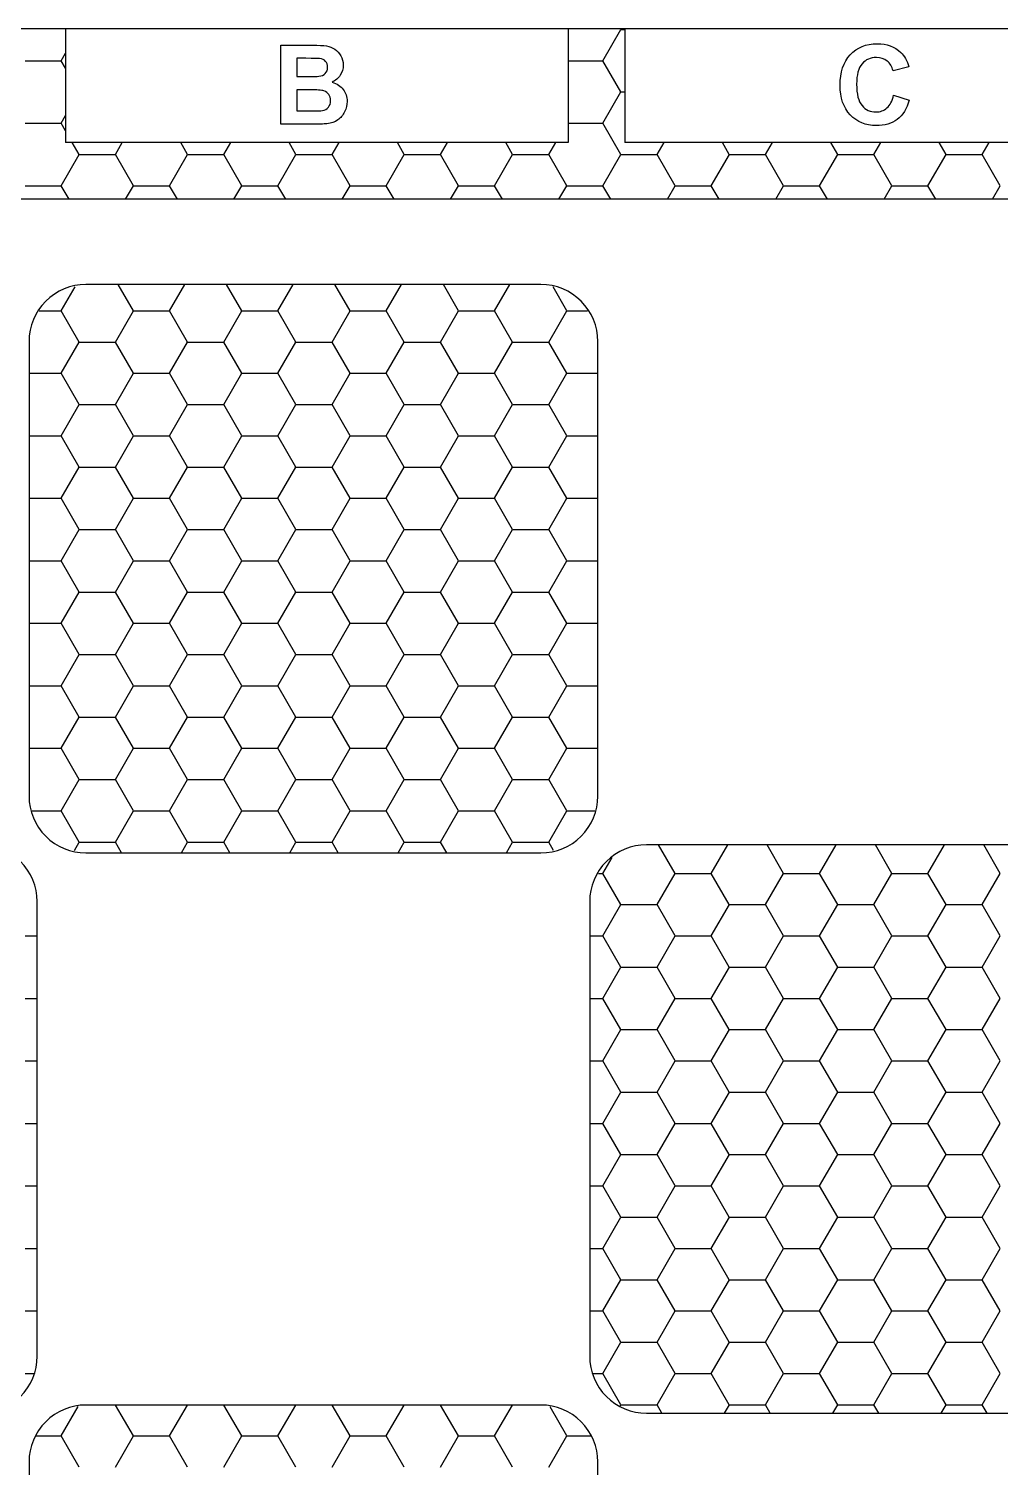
# Model space of a CAD drawing. Extents: x 0 to 11, y 0 to 11.
# Drawn here: x 1.794 to 3.929, y 7.836 to 11 of the extents above; entities that cross this region are included whole.
import ezdxf

# ---------------------------------------------------------------- set-up
doc = ezdxf.new("R2010")
doc.units = 0
doc.layers.get('0').update_dxf_attribs({"linetype": 'CONTINUOUS'})

msp = doc.modelspace()

# ---------------------------------------------------------------- linework, layer by layer
at = {"color": 7}
for p, q in [((10.75, 11), (0.25, 11)), ((1.875, 11), (1.875, 10.75)), ((2.9792, 11), (2.9792, 10.75)), ((3.1042, 11), (3.1042, 10.75)), ((2.3478, 10.964), (2.4174, 10.964)), ((2.3478, 10.7899), (2.3478, 10.964)), ((2.383, 10.935), (2.383, 10.8948)), ((2.4031, 10.935), (2.383, 10.935)), ((3.7283, 10.916), (3.6935, 10.9077)), ((2.383, 10.8948), (2.406, 10.8948)), ((2.383, 10.8658), (2.383, 10.8193)), ((2.4113, 10.8658), (2.383, 10.8658)), ((3.6947, 10.8539), (3.7288, 10.8431)), ((3.6947, 10.8539), (3.6947, 10.8539)), ((2.4071, 10.7899), (2.3478, 10.7899)), ((2.383, 10.8193), (2.4155, 10.8193)), ((2.9792, 10.75), (1.875, 10.75)), ((4.2083, 10.75), (3.1042, 10.75)), ((10.4375, 10.625), (0.5625, 10.625)), ((2.9196, 10.4375), (1.9196, 10.4375)), ((1.7946, 10.3125), (1.7946, 9.3125)), ((3.0446, 9.3125), (3.0446, 10.3125)), ((1.9196, 9.1875), (2.9196, 9.1875)), ((4.1518, 9.2054), (3.1518, 9.2054)), ((1.8125, 8.0804), (1.8125, 9.0804)), ((3.0268, 9.0804), (3.0268, 8.0804)), ((2.9196, 7.9732), (1.9196, 7.9732)), ((3.1518, 7.9554), (4.1518, 7.9554)), ((1.7946, 7.8482), (1.7946, 6.8482)), ((3.0446, 6.8482), (3.0446, 7.8482))]:
    msp.add_line(p, q, dxfattribs=at)
at = {"linetype": 'ByBlock'}
for p, q in [((3.0559, 10.9298), (3.0956, 10.9985)), ((3.0956, 10.9985), (3.0948, 11)), ((3.0956, 10.9985), (3.1042, 10.9985)), ((1.8653, 10.9298), (1.875, 10.9466)), ((1.7859, 10.9298), (1.8653, 10.9298)), ((1.875, 10.913), (1.8653, 10.9298)), ((2.9792, 10.9298), (3.0559, 10.9298)), ((3.0956, 10.861), (3.0559, 10.9298)), ((3.0559, 10.7923), (3.0956, 10.861)), ((3.0956, 10.861), (3.1042, 10.861)), ((1.7859, 10.7923), (1.8653, 10.7923)), ((1.8653, 10.7923), (1.875, 10.8091)), ((1.875, 10.7755), (1.8653, 10.7923)), ((2.9792, 10.7923), (3.0559, 10.7923)), ((3.0956, 10.7236), (3.0559, 10.7923)), ((1.905, 10.7236), (1.8897, 10.75)), ((1.9844, 10.7236), (1.9996, 10.75)), ((2.1431, 10.7236), (2.1279, 10.75)), ((2.2225, 10.7236), (2.2378, 10.75)), ((2.3812, 10.7236), (2.366, 10.75)), ((2.4606, 10.7236), (2.4759, 10.75)), ((2.6194, 10.7236), (2.6041, 10.75)), ((2.6987, 10.7236), (2.714, 10.75)), ((2.8575, 10.7236), (2.8422, 10.75)), ((2.9369, 10.7236), (2.9521, 10.75)), ((3.175, 10.7236), (3.1903, 10.75)), ((3.3337, 10.7236), (3.3185, 10.75)), ((3.4131, 10.7236), (3.4284, 10.75)), ((3.5719, 10.7236), (3.5566, 10.75)), ((3.6513, 10.7236), (3.6665, 10.75)), ((3.81, 10.7236), (3.7947, 10.75)), ((3.8894, 10.7236), (3.9046, 10.75)), ((1.8653, 10.6548), (1.905, 10.7236)), ((1.905, 10.7236), (1.9844, 10.7236)), ((2.0241, 10.6548), (1.9844, 10.7236)), ((2.1034, 10.6548), (2.1431, 10.7236)), ((2.1431, 10.7236), (2.2225, 10.7236)), ((2.2622, 10.6548), (2.2225, 10.7236)), ((2.3416, 10.6548), (2.3812, 10.7236)), ((2.3812, 10.7236), (2.4606, 10.7236)), ((2.5003, 10.6548), (2.4606, 10.7236)), ((2.5797, 10.6548), (2.6194, 10.7236)), ((2.6194, 10.7236), (2.6987, 10.7236)), ((2.7384, 10.6548), (2.6987, 10.7236)), ((2.8178, 10.6548), (2.8575, 10.7236)), ((2.8575, 10.7236), (2.9369, 10.7236)), ((2.9766, 10.6548), (2.9369, 10.7236)), ((3.0559, 10.6548), (3.0956, 10.7236)), ((3.0956, 10.7236), (3.175, 10.7236)), ((3.2147, 10.6548), (3.175, 10.7236)), ((3.2941, 10.6548), (3.3338, 10.7236)), ((3.3338, 10.7236), (3.4131, 10.7236)), ((3.4528, 10.6548), (3.4131, 10.7236)), ((3.5322, 10.6548), (3.5719, 10.7236)), ((3.5719, 10.7236), (3.6513, 10.7236)), ((3.6909, 10.6548), (3.6512, 10.7236)), ((3.7703, 10.6548), (3.81, 10.7236)), ((3.81, 10.7236), (3.8894, 10.7236)), ((3.9291, 10.6548), (3.8894, 10.7236)), ((1.7859, 10.6548), (1.8653, 10.6548)), ((1.8825, 10.625), (1.8653, 10.6548)), ((2.0068, 10.625), (2.0241, 10.6548)), ((2.0241, 10.6548), (2.1034, 10.6548)), ((2.1207, 10.625), (2.1034, 10.6548)), ((2.245, 10.625), (2.2622, 10.6548)), ((2.2622, 10.6548), (2.3416, 10.6548)), ((2.3588, 10.625), (2.3416, 10.6548)), ((2.4831, 10.625), (2.5003, 10.6548)), ((2.5003, 10.6548), (2.5797, 10.6548)), ((2.5969, 10.625), (2.5797, 10.6548)), ((2.7212, 10.625), (2.7384, 10.6548)), ((2.7384, 10.6548), (2.8178, 10.6548)), ((2.835, 10.625), (2.8178, 10.6548)), ((2.9593, 10.625), (2.9766, 10.6548)), ((2.9766, 10.6548), (3.0559, 10.6548)), ((3.0732, 10.625), (3.0559, 10.6548)), ((3.1975, 10.625), (3.2147, 10.6548)), ((3.2147, 10.6548), (3.2941, 10.6548)), ((3.3113, 10.625), (3.2941, 10.6548)), ((3.4356, 10.625), (3.4528, 10.6548)), ((3.4528, 10.6548), (3.5322, 10.6548)), ((3.5494, 10.625), (3.5322, 10.6548)), ((3.6737, 10.625), (3.6909, 10.6548)), ((3.6909, 10.6548), (3.7703, 10.6548)), ((3.7875, 10.625), (3.7703, 10.6548)), ((3.9118, 10.625), (3.9291, 10.6548)), ((1.8653, 10.3799), (1.8959, 10.4328)), ((2.0241, 10.3799), (1.9908, 10.4375)), ((2.1034, 10.3799), (2.1367, 10.4375)), ((2.2622, 10.3799), (2.2289, 10.4375)), ((2.3416, 10.3799), (2.3748, 10.4375)), ((2.5003, 10.3799), (2.467, 10.4375)), ((2.5797, 10.3799), (2.613, 10.4375)), ((2.7384, 10.3799), (2.7052, 10.4375)), ((2.8178, 10.3799), (2.8511, 10.4375)), ((2.9766, 10.3799), (2.9463, 10.4322)), ((1.8172, 10.3799), (1.8653, 10.3799)), ((1.905, 10.3111), (1.8653, 10.3799)), ((1.9844, 10.3111), (2.0241, 10.3799)), ((2.0241, 10.3799), (2.1034, 10.3799)), ((2.1431, 10.3111), (2.1034, 10.3799)), ((2.2225, 10.3111), (2.2622, 10.3799)), ((2.2622, 10.3799), (2.3416, 10.3799)), ((2.3812, 10.3111), (2.3416, 10.3799)), ((2.4606, 10.3111), (2.5003, 10.3799)), ((2.5003, 10.3799), (2.5797, 10.3799)), ((2.6194, 10.3111), (2.5797, 10.3799)), ((2.6987, 10.3111), (2.7384, 10.3799)), ((2.7384, 10.3799), (2.8178, 10.3799)), ((2.8575, 10.3111), (2.8178, 10.3799)), ((2.9369, 10.3111), (2.9766, 10.3799)), ((2.9766, 10.3799), (3.0221, 10.3799)), ((1.8653, 10.2424), (1.905, 10.3111)), ((1.905, 10.3111), (1.9844, 10.3111)), ((2.0241, 10.2424), (1.9844, 10.3111)), ((2.1034, 10.2424), (2.1431, 10.3111)), ((2.1431, 10.3111), (2.2225, 10.3111)), ((2.2622, 10.2424), (2.2225, 10.3111)), ((2.3416, 10.2424), (2.3812, 10.3111)), ((2.3812, 10.3111), (2.4606, 10.3111)), ((2.5003, 10.2424), (2.4606, 10.3111)), ((2.5797, 10.2424), (2.6194, 10.3111)), ((2.6194, 10.3111), (2.6987, 10.3111)), ((2.7384, 10.2424), (2.6987, 10.3111)), ((2.8178, 10.2424), (2.8575, 10.3111)), ((2.8575, 10.3111), (2.9369, 10.3111)), ((2.9766, 10.2424), (2.9369, 10.3111)), ((1.7946, 10.2424), (1.8653, 10.2424)), ((1.905, 10.1736), (1.8653, 10.2424)), ((1.9844, 10.1736), (2.0241, 10.2424)), ((2.0241, 10.2424), (2.1034, 10.2424)), ((2.1431, 10.1736), (2.1034, 10.2424)), ((2.2225, 10.1736), (2.2622, 10.2424)), ((2.2622, 10.2424), (2.3416, 10.2424)), ((2.3812, 10.1736), (2.3416, 10.2424)), ((2.4606, 10.1736), (2.5003, 10.2424)), ((2.5003, 10.2424), (2.5797, 10.2424)), ((2.6194, 10.1736), (2.5797, 10.2424)), ((2.6987, 10.1736), (2.7384, 10.2424)), ((2.7384, 10.2424), (2.8178, 10.2424)), ((2.8575, 10.1736), (2.8178, 10.2424)), ((2.9369, 10.1736), (2.9766, 10.2424)), ((2.9766, 10.2424), (3.0446, 10.2424)), ((1.8653, 10.1049), (1.905, 10.1736)), ((1.905, 10.1736), (1.9844, 10.1736)), ((2.0241, 10.1049), (1.9844, 10.1736)), ((2.1034, 10.1049), (2.1431, 10.1736)), ((2.1431, 10.1736), (2.2225, 10.1736)), ((2.2622, 10.1049), (2.2225, 10.1736)), ((2.3416, 10.1049), (2.3812, 10.1736)), ((2.3812, 10.1736), (2.4606, 10.1736)), ((2.5003, 10.1049), (2.4606, 10.1736)), ((2.5797, 10.1049), (2.6194, 10.1736)), ((2.6194, 10.1736), (2.6987, 10.1736)), ((2.7384, 10.1049), (2.6987, 10.1736)), ((2.8178, 10.1049), (2.8575, 10.1736)), ((2.8575, 10.1736), (2.9369, 10.1736)), ((2.9766, 10.1049), (2.9369, 10.1736)), ((1.7946, 10.1049), (1.8653, 10.1049)), ((1.905, 10.0362), (1.8653, 10.1049)), ((1.9844, 10.0362), (2.0241, 10.1049)), ((2.0241, 10.1049), (2.1034, 10.1049)), ((2.1431, 10.0362), (2.1034, 10.1049)), ((2.2225, 10.0362), (2.2622, 10.1049)), ((2.2622, 10.1049), (2.3416, 10.1049)), ((2.3812, 10.0362), (2.3416, 10.1049)), ((2.4606, 10.0362), (2.5003, 10.1049)), ((2.5003, 10.1049), (2.5797, 10.1049)), ((2.6194, 10.0362), (2.5797, 10.1049)), ((2.6987, 10.0362), (2.7384, 10.1049)), ((2.7384, 10.1049), (2.8178, 10.1049)), ((2.8575, 10.0362), (2.8178, 10.1049)), ((2.9369, 10.0362), (2.9766, 10.1049)), ((2.9766, 10.1049), (3.0446, 10.1049)), ((1.8653, 9.9674), (1.905, 10.0362)), ((1.905, 10.0361), (1.9844, 10.0361)), ((2.0241, 9.9674), (1.9844, 10.0362)), ((2.1034, 9.9674), (2.1431, 10.0362)), ((2.1431, 10.0361), (2.2225, 10.0361)), ((2.2622, 9.9674), (2.2225, 10.0362)), ((2.3416, 9.9674), (2.3812, 10.0362)), ((2.3812, 10.0361), (2.4606, 10.0361)), ((2.5003, 9.9674), (2.4606, 10.0362)), ((2.5797, 9.9674), (2.6194, 10.0362)), ((2.6194, 10.0361), (2.6987, 10.0361)), ((2.7384, 9.9674), (2.6987, 10.0362)), ((2.8178, 9.9674), (2.8575, 10.0362)), ((2.8575, 10.0361), (2.9369, 10.0361)), ((2.9766, 9.9674), (2.9369, 10.0362)), ((1.7946, 9.9674), (1.8653, 9.9674)), ((1.905, 9.8987), (1.8653, 9.9674)), ((1.9844, 9.8987), (2.0241, 9.9674)), ((2.0241, 9.9674), (2.1034, 9.9674)), ((2.1431, 9.8987), (2.1034, 9.9674)), ((2.2225, 9.8987), (2.2622, 9.9674)), ((2.2622, 9.9674), (2.3416, 9.9674)), ((2.3812, 9.8987), (2.3416, 9.9674)), ((2.4606, 9.8987), (2.5003, 9.9674)), ((2.5003, 9.9674), (2.5797, 9.9674)), ((2.6194, 9.8987), (2.5797, 9.9674)), ((2.6987, 9.8987), (2.7384, 9.9674)), ((2.7384, 9.9674), (2.8178, 9.9674)), ((2.8575, 9.8987), (2.8178, 9.9674)), ((2.9369, 9.8987), (2.9766, 9.9674)), ((2.9766, 9.9674), (3.0446, 9.9674)), ((1.8653, 9.8299), (1.905, 9.8987)), ((1.905, 9.8987), (1.9844, 9.8987)), ((2.0241, 9.8299), (1.9844, 9.8987)), ((2.1034, 9.8299), (2.1431, 9.8987)), ((2.1431, 9.8987), (2.2225, 9.8987)), ((2.2622, 9.8299), (2.2225, 9.8987)), ((2.3416, 9.8299), (2.3812, 9.8987)), ((2.3812, 9.8987), (2.4606, 9.8987)), ((2.5003, 9.8299), (2.4606, 9.8987)), ((2.5797, 9.8299), (2.6194, 9.8987)), ((2.6194, 9.8987), (2.6987, 9.8987)), ((2.7384, 9.8299), (2.6987, 9.8987)), ((2.8178, 9.8299), (2.8575, 9.8987)), ((2.8575, 9.8987), (2.9369, 9.8987)), ((2.9766, 9.8299), (2.9369, 9.8987)), ((1.7946, 9.8299), (1.8653, 9.8299)), ((1.905, 9.7612), (1.8653, 9.8299)), ((1.9844, 9.7612), (2.0241, 9.8299)), ((2.0241, 9.8299), (2.1034, 9.8299)), ((2.1431, 9.7612), (2.1034, 9.8299)), ((2.2225, 9.7612), (2.2622, 9.8299)), ((2.2622, 9.8299), (2.3416, 9.8299)), ((2.3812, 9.7612), (2.3416, 9.8299)), ((2.4606, 9.7612), (2.5003, 9.8299)), ((2.5003, 9.8299), (2.5797, 9.8299)), ((2.6194, 9.7612), (2.5797, 9.8299)), ((2.6987, 9.7612), (2.7384, 9.8299)), ((2.7384, 9.8299), (2.8178, 9.8299)), ((2.8575, 9.7612), (2.8178, 9.8299)), ((2.9369, 9.7612), (2.9766, 9.8299)), ((2.9766, 9.8299), (3.0446, 9.8299)), ((1.8653, 9.6924), (1.905, 9.7612)), ((1.905, 9.7612), (1.9844, 9.7612)), ((2.0241, 9.6924), (1.9844, 9.7612)), ((2.1034, 9.6924), (2.1431, 9.7612)), ((2.1431, 9.7612), (2.2225, 9.7612)), ((2.2622, 9.6924), (2.2225, 9.7612)), ((2.3416, 9.6924), (2.3812, 9.7612)), ((2.3812, 9.7612), (2.4606, 9.7612)), ((2.5003, 9.6924), (2.4606, 9.7612)), ((2.5797, 9.6924), (2.6194, 9.7612)), ((2.6194, 9.7612), (2.6987, 9.7612)), ((2.7384, 9.6924), (2.6987, 9.7612)), ((2.8178, 9.6924), (2.8575, 9.7612)), ((2.8575, 9.7612), (2.9369, 9.7612)), ((2.9766, 9.6924), (2.9369, 9.7612)), ((1.7946, 9.6924), (1.8653, 9.6924)), ((1.905, 9.6237), (1.8653, 9.6924)), ((1.9844, 9.6237), (2.0241, 9.6924)), ((2.0241, 9.6924), (2.1034, 9.6924)), ((2.1431, 9.6237), (2.1034, 9.6924)), ((2.2225, 9.6237), (2.2622, 9.6924)), ((2.2622, 9.6924), (2.3416, 9.6924)), ((2.3812, 9.6237), (2.3416, 9.6924)), ((2.4606, 9.6237), (2.5003, 9.6924)), ((2.5003, 9.6924), (2.5797, 9.6924)), ((2.6194, 9.6237), (2.5797, 9.6924)), ((2.6987, 9.6237), (2.7384, 9.6924)), ((2.7384, 9.6924), (2.8178, 9.6924)), ((2.8575, 9.6237), (2.8178, 9.6924)), ((2.9369, 9.6237), (2.9766, 9.6924)), ((2.9766, 9.6924), (3.0446, 9.6924)), ((1.8653, 9.555), (1.905, 9.6237)), ((1.905, 9.6237), (1.9844, 9.6237)), ((2.0241, 9.555), (1.9844, 9.6237)), ((2.1034, 9.555), (2.1431, 9.6237)), ((2.1431, 9.6237), (2.2225, 9.6237)), ((2.2622, 9.555), (2.2225, 9.6237)), ((2.3416, 9.555), (2.3812, 9.6237)), ((2.3812, 9.6237), (2.4606, 9.6237)), ((2.5003, 9.555), (2.4606, 9.6237)), ((2.5797, 9.555), (2.6194, 9.6237)), ((2.6194, 9.6237), (2.6987, 9.6237)), ((2.7384, 9.555), (2.6987, 9.6237)), ((2.8178, 9.555), (2.8575, 9.6237)), ((2.8575, 9.6237), (2.9369, 9.6237)), ((2.9766, 9.555), (2.9369, 9.6237)), ((1.7946, 9.555), (1.8653, 9.555)), ((1.905, 9.4862), (1.8653, 9.555)), ((1.9844, 9.4862), (2.0241, 9.555)), ((2.0241, 9.555), (2.1034, 9.555)), ((2.1431, 9.4862), (2.1034, 9.555)), ((2.2225, 9.4862), (2.2622, 9.555)), ((2.2622, 9.555), (2.3416, 9.555)), ((2.3812, 9.4862), (2.3416, 9.555)), ((2.4606, 9.4862), (2.5003, 9.555)), ((2.5003, 9.555), (2.5797, 9.555)), ((2.6194, 9.4862), (2.5797, 9.555)), ((2.6987, 9.4862), (2.7384, 9.555)), ((2.7384, 9.555), (2.8178, 9.555)), ((2.8575, 9.4862), (2.8178, 9.555)), ((2.9369, 9.4862), (2.9766, 9.555)), ((2.9766, 9.555), (3.0446, 9.555)), ((1.8653, 9.4175), (1.905, 9.4862)), ((1.905, 9.4862), (1.9844, 9.4862)), ((2.0241, 9.4175), (1.9844, 9.4862)), ((2.1034, 9.4175), (2.1431, 9.4862)), ((2.1431, 9.4862), (2.2225, 9.4862)), ((2.2622, 9.4175), (2.2225, 9.4862)), ((2.3416, 9.4175), (2.3812, 9.4862)), ((2.3812, 9.4862), (2.4606, 9.4862)), ((2.5003, 9.4175), (2.4606, 9.4862)), ((2.5797, 9.4175), (2.6194, 9.4862)), ((2.6194, 9.4862), (2.6987, 9.4862)), ((2.7384, 9.4175), (2.6987, 9.4862)), ((2.8178, 9.4175), (2.8575, 9.4862)), ((2.8575, 9.4862), (2.9369, 9.4862)), ((2.9766, 9.4175), (2.9369, 9.4862)), ((1.7946, 9.4175), (1.8653, 9.4175)), ((1.905, 9.3487), (1.8653, 9.4175)), ((1.9844, 9.3487), (2.0241, 9.4175)), ((2.0241, 9.4175), (2.1034, 9.4175)), ((2.1431, 9.3487), (2.1034, 9.4175)), ((2.2225, 9.3487), (2.2622, 9.4175)), ((2.2622, 9.4175), (2.3416, 9.4175)), ((2.3812, 9.3487), (2.3416, 9.4175)), ((2.4606, 9.3487), (2.5003, 9.4175)), ((2.5003, 9.4175), (2.5797, 9.4175)), ((2.6194, 9.3487), (2.5797, 9.4175)), ((2.6987, 9.3487), (2.7384, 9.4175)), ((2.7384, 9.4175), (2.8178, 9.4175)), ((2.8575, 9.3487), (2.8178, 9.4175)), ((2.9369, 9.3487), (2.9766, 9.4175)), ((2.9766, 9.4175), (3.0446, 9.4175)), ((1.8653, 9.28), (1.905, 9.3487)), ((1.905, 9.3487), (1.9844, 9.3487)), ((2.0241, 9.28), (1.9844, 9.3487)), ((2.1034, 9.28), (2.1431, 9.3487)), ((2.1431, 9.3487), (2.2225, 9.3487)), ((2.2622, 9.28), (2.2225, 9.3487)), ((2.3416, 9.28), (2.3812, 9.3487)), ((2.3812, 9.3487), (2.4606, 9.3487)), ((2.5003, 9.28), (2.4606, 9.3487)), ((2.5797, 9.28), (2.6194, 9.3487)), ((2.6194, 9.3487), (2.6987, 9.3487)), ((2.7384, 9.28), (2.6987, 9.3487)), ((2.8178, 9.28), (2.8575, 9.3487)), ((2.8575, 9.3487), (2.9369, 9.3487)), ((2.9766, 9.28), (2.9369, 9.3487)), ((1.8011, 9.28), (1.8653, 9.28)), ((1.905, 9.2113), (1.8653, 9.28)), ((1.9844, 9.2113), (2.0241, 9.28)), ((2.0241, 9.28), (2.1034, 9.28)), ((2.1431, 9.2113), (2.1034, 9.28)), ((2.2225, 9.2113), (2.2622, 9.28)), ((2.2622, 9.28), (2.3416, 9.28)), ((2.3812, 9.2113), (2.3416, 9.28)), ((2.4606, 9.2113), (2.5003, 9.28)), ((2.5003, 9.28), (2.5797, 9.28)), ((2.6194, 9.2113), (2.5797, 9.28)), ((2.6987, 9.2113), (2.7384, 9.28)), ((2.7384, 9.28), (2.8178, 9.28)), ((2.8575, 9.2113), (2.8178, 9.28)), ((2.9369, 9.2113), (2.9766, 9.28)), ((2.9766, 9.28), (3.0382, 9.28)), ((1.8942, 9.1926), (1.905, 9.2113)), ((1.905, 9.2113), (1.9844, 9.2113)), ((1.9981, 9.1875), (1.9844, 9.2113)), ((2.1294, 9.1875), (2.1431, 9.2113)), ((2.1431, 9.2113), (2.2225, 9.2113)), ((2.2362, 9.1875), (2.2225, 9.2113)), ((2.3675, 9.1875), (2.3812, 9.2113)), ((2.3812, 9.2113), (2.4606, 9.2113)), ((2.4743, 9.1875), (2.4606, 9.2113)), ((2.6057, 9.1875), (2.6194, 9.2113)), ((2.6194, 9.2113), (2.6987, 9.2113)), ((2.7125, 9.1875), (2.6987, 9.2113)), ((2.8438, 9.1875), (2.8575, 9.2113)), ((2.8575, 9.2113), (2.9369, 9.2113)), ((2.9474, 9.193), (2.9369, 9.2113)), ((3.0559, 9.1425), (3.0759, 9.1771)), ((3.2147, 9.1425), (3.1784, 9.2054)), ((3.2941, 9.1425), (3.3303, 9.2054)), ((3.4528, 9.1425), (3.4165, 9.2054)), ((3.5322, 9.1425), (3.5685, 9.2054)), ((3.6909, 9.1425), (3.6547, 9.2054)), ((3.7703, 9.1425), (3.8066, 9.2054)), ((3.9291, 9.1425), (3.8928, 9.2054)), ((3.0459, 9.1425), (3.0559, 9.1425)), ((3.0956, 9.0738), (3.0559, 9.1425)), ((3.175, 9.0738), (3.2147, 9.1425)), ((3.2147, 9.1425), (3.2941, 9.1425)), ((3.3337, 9.0738), (3.2941, 9.1425)), ((3.4131, 9.0738), (3.4528, 9.1425)), ((3.4528, 9.1425), (3.5322, 9.1425)), ((3.5719, 9.0738), (3.5322, 9.1425)), ((3.6513, 9.0738), (3.6909, 9.1425)), ((3.6909, 9.1425), (3.7703, 9.1425)), ((3.81, 9.0738), (3.7703, 9.1425)), ((3.8894, 9.0738), (3.9291, 9.1425)), ((3.0559, 9.005), (3.0956, 9.0738)), ((3.0956, 9.0738), (3.175, 9.0738)), ((3.2147, 9.005), (3.175, 9.0738)), ((3.2941, 9.005), (3.3338, 9.0738)), ((3.3338, 9.0738), (3.4131, 9.0738)), ((3.4528, 9.005), (3.4131, 9.0738)), ((3.5322, 9.005), (3.5719, 9.0738)), ((3.5719, 9.0738), (3.6513, 9.0738)), ((3.6909, 9.005), (3.6512, 9.0738)), ((3.7703, 9.005), (3.81, 9.0738)), ((3.81, 9.0738), (3.8894, 9.0738)), ((3.9291, 9.005), (3.8894, 9.0738)), ((1.7859, 9.005), (1.8125, 9.005)), ((3.0268, 9.005), (3.0559, 9.005)), ((3.0956, 8.9363), (3.0559, 9.005)), ((3.175, 8.9363), (3.2147, 9.005)), ((3.2147, 9.005), (3.2941, 9.005)), ((3.3337, 8.9363), (3.2941, 9.005)), ((3.4131, 8.9363), (3.4528, 9.005)), ((3.4528, 9.005), (3.5322, 9.005)), ((3.5719, 8.9363), (3.5322, 9.005)), ((3.6513, 8.9363), (3.6909, 9.005)), ((3.6909, 9.005), (3.7703, 9.005)), ((3.81, 8.9363), (3.7703, 9.005)), ((3.8894, 8.9363), (3.9291, 9.005)), ((3.0559, 8.8676), (3.0956, 8.9363)), ((3.0956, 8.9363), (3.175, 8.9363)), ((3.2147, 8.8676), (3.175, 8.9363)), ((3.2941, 8.8676), (3.3338, 8.9363)), ((3.3338, 8.9363), (3.4131, 8.9363)), ((3.4528, 8.8676), (3.4131, 8.9363)), ((3.5322, 8.8676), (3.5719, 8.9363)), ((3.5719, 8.9363), (3.6513, 8.9363)), ((3.6909, 8.8676), (3.6512, 8.9363)), ((3.7703, 8.8676), (3.81, 8.9363)), ((3.81, 8.9363), (3.8894, 8.9363)), ((3.9291, 8.8676), (3.8894, 8.9363)), ((1.7859, 8.8676), (1.8125, 8.8676)), ((3.0268, 8.8676), (3.0559, 8.8676)), ((3.0956, 8.7988), (3.0559, 8.8676)), ((3.175, 8.7988), (3.2147, 8.8676)), ((3.2147, 8.8676), (3.2941, 8.8676)), ((3.3337, 8.7988), (3.2941, 8.8676)), ((3.4131, 8.7988), (3.4528, 8.8676)), ((3.4528, 8.8676), (3.5322, 8.8676)), ((3.5719, 8.7988), (3.5322, 8.8676)), ((3.6513, 8.7988), (3.6909, 8.8676)), ((3.6909, 8.8676), (3.7703, 8.8676)), ((3.81, 8.7988), (3.7703, 8.8676)), ((3.8894, 8.7988), (3.9291, 8.8676)), ((3.0559, 8.7301), (3.0956, 8.7988)), ((3.0956, 8.7988), (3.175, 8.7988)), ((3.2147, 8.7301), (3.175, 8.7988)), ((3.2941, 8.7301), (3.3338, 8.7988)), ((3.3338, 8.7988), (3.4131, 8.7988)), ((3.4528, 8.7301), (3.4131, 8.7988)), ((3.5322, 8.7301), (3.5719, 8.7988)), ((3.5719, 8.7988), (3.6513, 8.7988)), ((3.6909, 8.7301), (3.6512, 8.7988)), ((3.7703, 8.7301), (3.81, 8.7988)), ((3.81, 8.7988), (3.8894, 8.7988)), ((3.9291, 8.7301), (3.8894, 8.7988)), ((1.7859, 8.7301), (1.8125, 8.7301)), ((3.0268, 8.7301), (3.0559, 8.7301)), ((3.0956, 8.6613), (3.0559, 8.7301)), ((3.175, 8.6613), (3.2147, 8.7301)), ((3.2147, 8.7301), (3.2941, 8.7301)), ((3.3337, 8.6613), (3.2941, 8.7301)), ((3.4131, 8.6613), (3.4528, 8.7301)), ((3.4528, 8.7301), (3.5322, 8.7301)), ((3.5719, 8.6613), (3.5322, 8.7301)), ((3.6513, 8.6613), (3.6909, 8.7301)), ((3.6909, 8.7301), (3.7703, 8.7301)), ((3.81, 8.6613), (3.7703, 8.7301)), ((3.8894, 8.6613), (3.9291, 8.7301)), ((3.0559, 8.5926), (3.0956, 8.6613)), ((3.0956, 8.6613), (3.175, 8.6613)), ((3.2147, 8.5926), (3.175, 8.6613)), ((3.2941, 8.5926), (3.3338, 8.6613)), ((3.3338, 8.6613), (3.4131, 8.6613)), ((3.4528, 8.5926), (3.4131, 8.6613)), ((3.5322, 8.5926), (3.5719, 8.6613)), ((3.5719, 8.6613), (3.6513, 8.6613)), ((3.6909, 8.5926), (3.6512, 8.6613)), ((3.7703, 8.5926), (3.81, 8.6613)), ((3.81, 8.6613), (3.8894, 8.6613)), ((3.9291, 8.5926), (3.8894, 8.6613)), ((1.7859, 8.5926), (1.8125, 8.5926)), ((3.0268, 8.5926), (3.0559, 8.5926)), ((3.0956, 8.5239), (3.0559, 8.5926)), ((3.175, 8.5239), (3.2147, 8.5926)), ((3.2147, 8.5926), (3.2941, 8.5926)), ((3.3337, 8.5239), (3.2941, 8.5926)), ((3.4131, 8.5239), (3.4528, 8.5926)), ((3.4528, 8.5926), (3.5322, 8.5926)), ((3.5719, 8.5239), (3.5322, 8.5926)), ((3.6513, 8.5239), (3.6909, 8.5926)), ((3.6909, 8.5926), (3.7703, 8.5926)), ((3.81, 8.5239), (3.7703, 8.5926)), ((3.8894, 8.5239), (3.9291, 8.5926)), ((3.0559, 8.4551), (3.0956, 8.5239)), ((3.0956, 8.5239), (3.175, 8.5239)), ((3.2147, 8.4551), (3.175, 8.5239)), ((3.2941, 8.4551), (3.3338, 8.5239)), ((3.3338, 8.5239), (3.4131, 8.5239)), ((3.4528, 8.4551), (3.4131, 8.5239)), ((3.5322, 8.4551), (3.5719, 8.5239)), ((3.5719, 8.5239), (3.6513, 8.5239)), ((3.6909, 8.4551), (3.6512, 8.5239)), ((3.7703, 8.4551), (3.81, 8.5239)), ((3.81, 8.5239), (3.8894, 8.5239)), ((3.9291, 8.4551), (3.8894, 8.5239)), ((1.7859, 8.4551), (1.8125, 8.4551)), ((3.0268, 8.4551), (3.0559, 8.4551)), ((3.0956, 8.3864), (3.0559, 8.4551)), ((3.175, 8.3864), (3.2147, 8.4551)), ((3.2147, 8.4551), (3.2941, 8.4551)), ((3.3337, 8.3864), (3.2941, 8.4551)), ((3.4131, 8.3864), (3.4528, 8.4551)), ((3.4528, 8.4551), (3.5322, 8.4551)), ((3.5719, 8.3864), (3.5322, 8.4551)), ((3.6513, 8.3864), (3.6909, 8.4551)), ((3.6909, 8.4551), (3.7703, 8.4551)), ((3.81, 8.3864), (3.7703, 8.4551)), ((3.8894, 8.3864), (3.9291, 8.4551)), ((3.0559, 8.3176), (3.0956, 8.3864)), ((3.0956, 8.3864), (3.175, 8.3864)), ((3.2147, 8.3176), (3.175, 8.3864)), ((3.2941, 8.3176), (3.3338, 8.3864)), ((3.3338, 8.3864), (3.4131, 8.3864)), ((3.4528, 8.3176), (3.4131, 8.3864)), ((3.5322, 8.3176), (3.5719, 8.3864)), ((3.5719, 8.3864), (3.6513, 8.3864)), ((3.6909, 8.3176), (3.6512, 8.3864)), ((3.7703, 8.3176), (3.81, 8.3864)), ((3.81, 8.3864), (3.8894, 8.3864)), ((3.9291, 8.3176), (3.8894, 8.3864)), ((1.7859, 8.3176), (1.8125, 8.3176)), ((3.0268, 8.3176), (3.0559, 8.3176)), ((3.0956, 8.2489), (3.0559, 8.3176)), ((3.175, 8.2489), (3.2147, 8.3176)), ((3.2147, 8.3176), (3.2941, 8.3176)), ((3.3337, 8.2489), (3.2941, 8.3176)), ((3.4131, 8.2489), (3.4528, 8.3176)), ((3.4528, 8.3176), (3.5322, 8.3176)), ((3.5719, 8.2489), (3.5322, 8.3176)), ((3.6513, 8.2489), (3.6909, 8.3176)), ((3.6909, 8.3176), (3.7703, 8.3176)), ((3.81, 8.2489), (3.7703, 8.3176)), ((3.8894, 8.2489), (3.9291, 8.3176)), ((3.0559, 8.1802), (3.0956, 8.2489)), ((3.0956, 8.2489), (3.175, 8.2489)), ((3.2147, 8.1802), (3.175, 8.2489)), ((3.2941, 8.1802), (3.3338, 8.2489)), ((3.3338, 8.2489), (3.4131, 8.2489)), ((3.4528, 8.1802), (3.4131, 8.2489)), ((3.5322, 8.1802), (3.5719, 8.2489)), ((3.5719, 8.2489), (3.6513, 8.2489)), ((3.6909, 8.1802), (3.6512, 8.2489)), ((3.7703, 8.1802), (3.81, 8.2489)), ((3.81, 8.2489), (3.8894, 8.2489)), ((3.9291, 8.1802), (3.8894, 8.2489)), ((1.7859, 8.1801), (1.8125, 8.1801)), ((3.0268, 8.1801), (3.0559, 8.1801)), ((3.0956, 8.1114), (3.0559, 8.1802)), ((3.175, 8.1114), (3.2147, 8.1802)), ((3.2147, 8.1801), (3.2941, 8.1801)), ((3.3337, 8.1114), (3.2941, 8.1802)), ((3.4131, 8.1114), (3.4528, 8.1802)), ((3.4528, 8.1801), (3.5322, 8.1801)), ((3.5719, 8.1114), (3.5322, 8.1802)), ((3.6513, 8.1114), (3.6909, 8.1802)), ((3.6909, 8.1801), (3.7703, 8.1801)), ((3.81, 8.1114), (3.7703, 8.1802)), ((3.8894, 8.1114), (3.9291, 8.1802)), ((3.0559, 8.0427), (3.0956, 8.1114)), ((3.0956, 8.1114), (3.175, 8.1114)), ((3.2147, 8.0427), (3.175, 8.1114)), ((3.2941, 8.0427), (3.3338, 8.1114)), ((3.3338, 8.1114), (3.4131, 8.1114)), ((3.4528, 8.0427), (3.4131, 8.1114)), ((3.5322, 8.0427), (3.5719, 8.1114)), ((3.5719, 8.1114), (3.6513, 8.1114)), ((3.6909, 8.0427), (3.6512, 8.1114)), ((3.7703, 8.0427), (3.81, 8.1114)), ((3.81, 8.1114), (3.8894, 8.1114)), ((3.9291, 8.0427), (3.8894, 8.1114)), ((1.7859, 8.0427), (1.805, 8.0427)), ((3.0343, 8.0427), (3.0559, 8.0427)), ((3.0956, 7.9739), (3.0559, 8.0427)), ((3.175, 7.9739), (3.2147, 8.0427)), ((3.2147, 8.0427), (3.2941, 8.0427)), ((3.3337, 7.9739), (3.2941, 8.0427)), ((3.4131, 7.9739), (3.4528, 8.0427)), ((3.4528, 8.0427), (3.5322, 8.0427)), ((3.5719, 7.9739), (3.5322, 8.0427)), ((3.6513, 7.9739), (3.6909, 8.0427)), ((3.6909, 8.0427), (3.7703, 8.0427)), ((3.81, 7.9739), (3.7703, 8.0427)), ((3.8894, 7.9739), (3.9291, 8.0427)), ((2.0241, 7.9052), (1.9848, 7.9732)), ((2.1034, 7.9052), (2.1427, 7.9732)), ((2.2622, 7.9052), (2.2229, 7.9732)), ((2.3416, 7.9052), (2.3808, 7.9732)), ((2.5003, 7.9052), (2.461, 7.9732)), ((2.5797, 7.9052), (2.619, 7.9732)), ((2.7384, 7.9052), (2.6992, 7.9732)), ((2.8178, 7.9052), (2.8571, 7.9732)), ((3.0942, 7.9714), (3.0956, 7.9739)), ((3.0956, 7.9739), (3.175, 7.9739)), ((3.1857, 7.9554), (3.175, 7.9739)), ((3.323, 7.9554), (3.3338, 7.9739)), ((3.3338, 7.9739), (3.4131, 7.9739)), ((3.4238, 7.9554), (3.4131, 7.9739)), ((3.5612, 7.9554), (3.5719, 7.9739)), ((3.5719, 7.9739), (3.6513, 7.9739)), ((3.662, 7.9554), (3.6512, 7.9739)), ((3.7993, 7.9554), (3.81, 7.9739)), ((3.81, 7.9739), (3.8894, 7.9739)), ((3.9001, 7.9554), (3.8894, 7.9739)), ((1.8653, 7.9052), (1.9026, 7.9698)), ((2.9766, 7.9052), (2.9396, 7.9692)), ((1.8103, 7.9052), (1.8653, 7.9052)), ((1.905, 7.8364), (1.8653, 7.9052)), ((1.9844, 7.8364), (2.0241, 7.9052)), ((2.0241, 7.9052), (2.1034, 7.9052)), ((2.1431, 7.8364), (2.1034, 7.9052)), ((2.2225, 7.8364), (2.2622, 7.9052)), ((2.2622, 7.9052), (2.3416, 7.9052)), ((2.3812, 7.8364), (2.3416, 7.9052)), ((2.4606, 7.8364), (2.5003, 7.9052)), ((2.5003, 7.9052), (2.5797, 7.9052)), ((2.6194, 7.8364), (2.5797, 7.9052)), ((2.6987, 7.8364), (2.7384, 7.9052)), ((2.7384, 7.9052), (2.8178, 7.9052)), ((2.8575, 7.8364), (2.8178, 7.9052)), ((2.9369, 7.8364), (2.9766, 7.9052)), ((2.9766, 7.9052), (3.029, 7.9052))]:
    msp.add_line(p, q, dxfattribs=at)
at = {"color": 7}
for points in [[(2.4174, 10.964), (2.4312, 10.964), (2.4414, 10.9634), (2.4482, 10.9623)], [(2.4482, 10.9623), (2.455, 10.9611), (2.461, 10.9587), (2.4664, 10.9551)], [(2.4664, 10.9551), (2.4717, 10.9515), (2.4762, 10.9466), (2.4797, 10.9406)], [(3.5996, 10.9429), (3.6146, 10.959), (3.6342, 10.967), (3.6586, 10.967)], [(3.6586, 10.967), (3.6799, 10.967), (3.6972, 10.9607), (3.7105, 10.9481)], [(3.7105, 10.9481), (3.7184, 10.9407), (3.7244, 10.93), (3.7283, 10.916)], [(2.4332, 10.9344), (2.4297, 10.9348), (2.4197, 10.935), (2.4031, 10.935)], [(2.4464, 10.9283), (2.4434, 10.9317), (2.439, 10.9337), (2.4332, 10.9344)], [(2.4457, 10.9016), (2.4491, 10.9051), (2.4509, 10.9096), (2.4509, 10.9152)], [(2.4509, 10.9152), (2.4509, 10.9206), (2.4494, 10.925), (2.4464, 10.9283)], [(2.4851, 10.9202), (2.4851, 10.912), (2.4829, 10.9046), (2.4785, 10.8978)], [(2.4797, 10.9406), (2.4833, 10.9345), (2.4851, 10.9277), (2.4851, 10.9202)], [(3.5772, 10.8754), (3.5772, 10.9044), (3.5846, 10.9269), (3.5996, 10.9429)], [(3.6254, 10.923), (3.6174, 10.9138), (3.6134, 10.8988), (3.6134, 10.878)], [(3.6568, 10.9369), (3.6439, 10.9369), (3.6335, 10.9323), (3.6254, 10.923)], [(3.6806, 10.9291), (3.6741, 10.9343), (3.6662, 10.9369), (3.6568, 10.9369)], [(3.6935, 10.9077), (3.6915, 10.9168), (3.6872, 10.9239), (3.6806, 10.9291)], [(2.406, 10.8948), (2.4197, 10.8948), (2.4282, 10.895), (2.4315, 10.8954)], [(2.4315, 10.8954), (2.4375, 10.8961), (2.4423, 10.8982), (2.4457, 10.9016)], [(2.4785, 10.8978), (2.4741, 10.891), (2.4681, 10.8858), (2.4606, 10.8824)], [(2.4425, 10.8633), (2.4377, 10.865), (2.4273, 10.8658), (2.4113, 10.8658)], [(2.4535, 10.8554), (2.4509, 10.859), (2.4473, 10.8617), (2.4425, 10.8633)], [(2.4573, 10.8421), (2.4573, 10.8473), (2.456, 10.8517), (2.4535, 10.8554)], [(2.4606, 10.8824), (2.4712, 10.8794), (2.4794, 10.8741), (2.4851, 10.8667)], [(2.4851, 10.8667), (2.4908, 10.8592), (2.4936, 10.8505), (2.4936, 10.8404)], [(3.5995, 10.8107), (3.5846, 10.8265), (3.5772, 10.8481), (3.5772, 10.8754)], [(3.6134, 10.878), (3.6134, 10.856), (3.6173, 10.8404), (3.6253, 10.831)], [(3.6802, 10.8259), (3.687, 10.8319), (3.6918, 10.8412), (3.6947, 10.8539)], [(2.4155, 10.8193), (2.4281, 10.8193), (2.4362, 10.8196), (2.4396, 10.8203)], [(2.4396, 10.8203), (2.4448, 10.8213), (2.4491, 10.8236), (2.4524, 10.8273)], [(2.4524, 10.8273), (2.4556, 10.831), (2.4573, 10.8359), (2.4573, 10.8421)], [(2.4936, 10.8404), (2.4936, 10.8325), (2.4918, 10.8248), (2.4881, 10.8173)], [(3.6253, 10.831), (3.6332, 10.8217), (3.6435, 10.817), (3.6561, 10.817)], [(3.6561, 10.817), (3.6655, 10.817), (3.6735, 10.82), (3.6802, 10.8259)], [(3.7288, 10.8431), (3.7236, 10.8241), (3.7149, 10.81), (3.7027, 10.8008)], [(2.4494, 10.7911), (2.4436, 10.7905), (2.4295, 10.7901), (2.4071, 10.7899)], [(2.473, 10.7994), (2.4666, 10.7949), (2.4588, 10.7922), (2.4494, 10.7911)], [(2.4881, 10.8173), (2.4844, 10.8098), (2.4794, 10.8039), (2.473, 10.7994)], [(3.6565, 10.787), (3.6334, 10.787), (3.6144, 10.7949), (3.5995, 10.8107)], [(3.7027, 10.8008), (3.6906, 10.7916), (3.6752, 10.787), (3.6565, 10.787)], [(1.9196, 10.4375), (1.8865, 10.4375), (1.8547, 10.4243), (1.8313, 10.4009)], [(3.008, 10.4009), (2.9846, 10.4243), (2.9528, 10.4375), (2.9196, 10.4375)], [(1.8313, 10.4009), (1.8078, 10.3774), (1.7946, 10.3457), (1.7946, 10.3125)], [(3.0446, 10.3125), (3.0446, 10.3457), (3.0315, 10.3774), (3.008, 10.4009)], [(1.7946, 9.3125), (1.7946, 9.2793), (1.8078, 9.2476), (1.8313, 9.2241)], [(3.008, 9.2241), (3.0315, 9.2476), (3.0446, 9.2793), (3.0446, 9.3125)], [(1.8313, 9.2241), (1.8547, 9.2007), (1.8865, 9.1875), (1.9196, 9.1875)], [(2.9196, 9.1875), (2.9528, 9.1875), (2.9846, 9.2007), (3.008, 9.2241)], [(3.1518, 9.2054), (3.1186, 9.2054), (3.0868, 9.1922), (3.0634, 9.1687)], [(1.8125, 9.0804), (1.8125, 9.1135), (1.7993, 9.1453), (1.7759, 9.1687)], [(3.0634, 9.1687), (3.04, 9.1453), (3.0268, 9.1135), (3.0268, 9.0804)], [(1.7759, 7.992), (1.7993, 8.0154), (1.8125, 8.0472), (1.8125, 8.0804)], [(3.0268, 8.0804), (3.0268, 8.0472), (3.04, 8.0154), (3.0634, 7.992)], [(1.9196, 7.9732), (1.8865, 7.9732), (1.8547, 7.96), (1.8313, 7.9366)], [(3.008, 7.9366), (2.9846, 7.96), (2.9528, 7.9732), (2.9196, 7.9732)], [(3.0634, 7.992), (3.0868, 7.9685), (3.1186, 7.9554), (3.1518, 7.9554)], [(1.8313, 7.9366), (1.8078, 7.9132), (1.7946, 7.8814), (1.7946, 7.8482)], [(3.0446, 7.8482), (3.0446, 7.8814), (3.0315, 7.9132), (3.008, 7.9366)]]:
    msp.add_open_spline(points, degree=3, dxfattribs=at)

doc.saveas('drawing.dxf')
